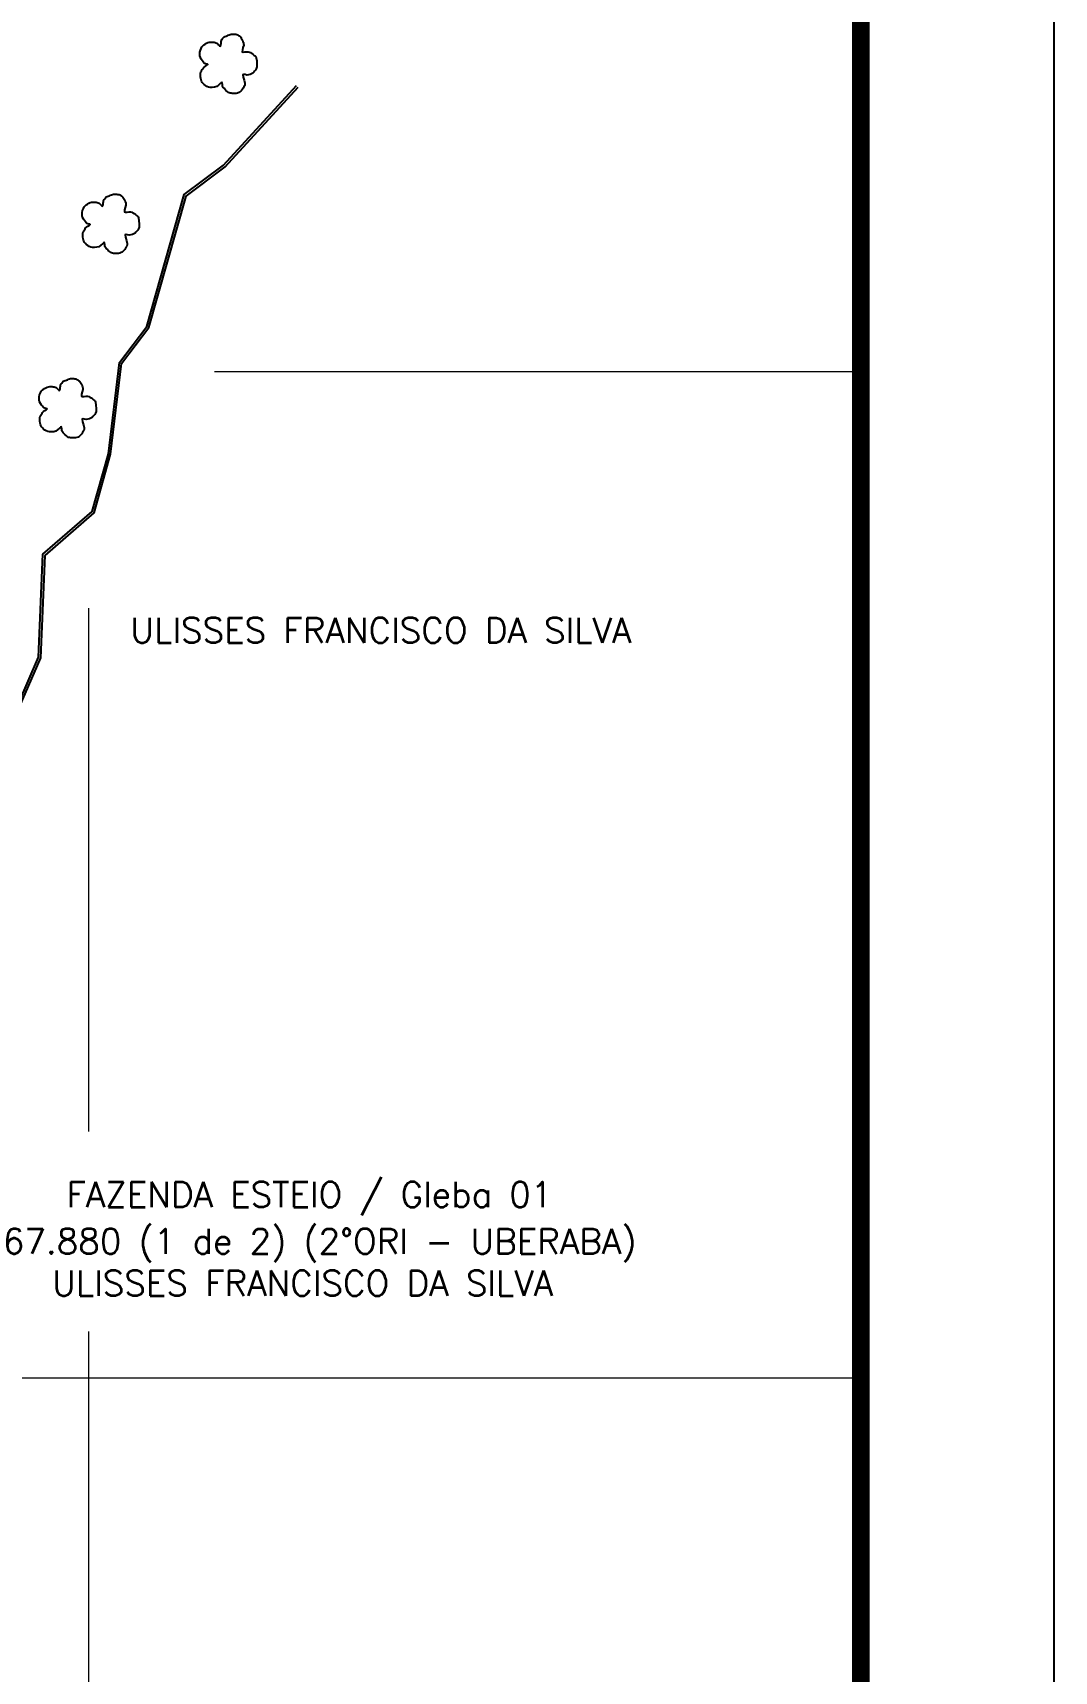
# Model space of a CAD drawing. Extents: x 736398 to 741648, y 7820208 to 7827633.
# Drawn here: x 740327 to 741648, y 7821821 to 7823938 of the extents above; entities that cross this region are included whole.
import ezdxf

# ---------------------------------------------------------------- set-up
doc = ezdxf.new("R2010")
doc.units = 0
doc.linetypes.add('CONTINUO', pattern=[0])
doc.linetypes.add('LIN0', pattern=[0])
for name, color, linetype in [('CURSOS_D_AGUA', 174, 'Continuous'), ('MARGEM', 7, 'CONTINUO'), ('MATO', 3, 'Continuous'), ('TEXTO', 7, 'Continuous')]:
    doc.layers.add(name, color=color, linetype=linetype)
doc.layers.add('MALHA', color=253, linetype='Continuous', lineweight=13)
doc.styles.add('SIMPLEX', font='simplex', dxfattribs={"height": 0.2})

# ---------------------------------------------------------------- blocks, each defined once
blk = doc.blocks.new('MATO')
at = {"layer": 'MATO', "linetype": 'LIN0', "elevation": 1413.2, "flags": 128}
blk.add_lwpolyline([(737601.87, 7822485.45), (737600.99, 7822484.68), (737600, 7822483.79), (737598.91, 7822482.97), (737597.65, 7822482.62), (737596.37, 7822482.48), (737595.15, 7822482.53), (737594.15, 7822482.75), (737593.26, 7822483.1), (737592.46, 7822483.57), (737591.73, 7822484.13), (737591.09, 7822484.76), (737590.56, 7822485.44), (737590.2, 7822486.09), (737589.94, 7822486.8), (737589.77, 7822487.59), (737589.61, 7822488.64), (737589.53, 7822489.72), (737589.56, 7822490.75), (737589.82, 7822491.51), (737590.18, 7822492.17), (737590.59, 7822492.75), (737590.89, 7822493.27), (737591.24, 7822493.76), (737591.67, 7822494.23), (737592.5, 7822494.77), (737593.28, 7822495.27), (737593.84, 7822495.7), (737593.59, 7822495.87), (737593.09, 7822496), (737592.46, 7822496.14), (737592.01, 7822496.4), (737591.57, 7822496.76), (737591.1, 7822497.26), (737590.51, 7822497.99), (737589.96, 7822498.84), (737589.5, 7822499.78), (737589.25, 7822500.74), (737589.15, 7822501.75), (737589.21, 7822502.78), (737589.5, 7822503.91), (737589.9, 7822504.98), (737590.36, 7822505.91), (737590.71, 7822506.39), (737591.11, 7822506.74), (737591.58, 7822507.03), (737592.25, 7822507.51), (737592.99, 7822507.98), (737593.79, 7822508.38), (737594.58, 7822508.57), (737595.36, 7822508.67), (737596.11, 7822508.69), (737596.78, 7822508.66), (737597.39, 7822508.57), (737597.97, 7822508.42), (737598.47, 7822508.26), (737598.95, 7822508.04), (737599.43, 7822507.75), (737600.02, 7822507.11), (737600.57, 7822506.57), (737601.04, 7822506.31), (737601.28, 7822507.05), (737601.42, 7822508.03), (737601.52, 7822509.05), (737601.63, 7822509.5), (737601.75, 7822509.84), (737601.93, 7822510.15), (737602.26, 7822510.67), (737602.66, 7822511.2), (737603.14, 7822511.67), (737603.7, 7822511.94), (737604.3, 7822512.14), (737604.92, 7822512.33), (737605.5, 7822512.61), (737606.08, 7822512.87), (737606.67, 7822513.1), (737607.32, 7822513.22), (737607.97, 7822513.28), (737608.63, 7822513.28), (737609.28, 7822513.25), (737609.9, 7822513.16), (737610.49, 7822513.02), (737611.03, 7822512.8), (737611.54, 7822512.54), (737612, 7822512.22), (737612.4, 7822511.88), (737612.78, 7822511.48), (737613.12, 7822511.01), (737613.49, 7822510.42), (737613.82, 7822509.77), (737614.1, 7822509.07), (737614.33, 7822508.45), (737614.47, 7822507.75), (737614.49, 7822506.92), (737614.09, 7822505.55), (737613.73, 7822504.2), (737613.59, 7822503.08), (737614.29, 7822502.88), (737615.24, 7822502.95), (737616.28, 7822503.12), (737617.06, 7822503.03), (737617.8, 7822502.86), (737618.51, 7822502.58), (737619.26, 7822502.08), (737619.97, 7822501.51), (737620.61, 7822500.92), (737621.1, 7822500.65), (737621.48, 7822500.26), (737621.77, 7822499.59), (737622.01, 7822497.93), (737622.12, 7822496.08), (737622.09, 7822494.3), (737621.78, 7822493.29), (737621.33, 7822492.53), (737620.79, 7822491.93), (737620.29, 7822491.32), (737619.73, 7822490.79), (737619.07, 7822490.36), (737618.21, 7822490.02), (737617.29, 7822489.77), (737616.36, 7822489.63), (737615.36, 7822489.9), (737614.53, 7822490.04), (737613.98, 7822489.84), (737614.27, 7822488.37), (737614.76, 7822486.63), (737615.25, 7822484.9), (737615.21, 7822484.02), (737615.01, 7822483.35), (737614.67, 7822482.8), (737614.25, 7822482.09), (737613.77, 7822481.41), (737613.24, 7822480.79), (737612.76, 7822480.29), (737612.24, 7822479.87), (737611.67, 7822479.54), (737610.96, 7822479.28), (737610.21, 7822479.09), (737609.44, 7822478.99), (737608.67, 7822478.97), (737607.92, 7822479.02), (737607.22, 7822479.12), (737606.64, 7822479.19), (737606.1, 7822479.33), (737605.56, 7822479.59), (737604.91, 7822480.14), (737604.27, 7822480.78), (737603.66, 7822481.46), (737603.14, 7822481.99), (737602.71, 7822482.54), (737602.36, 7822483.15), (737602.25, 7822484.07), (737602.15, 7822484.97), (737601.96, 7822485.71), (737601.96, 7822485.71)], dxfattribs=at)

msp = doc.modelspace()

# ---------------------------------------------------------------- linework, layer by layer
at = {"layer": 'CURSOS_D_AGUA'}
for points in [[(740308, 7823069), (740334.9, 7823131), (740340.3, 7823264), (740404.1, 7823319.3), (740425.1, 7823393.8), (740439.3, 7823511.6), (740474.7, 7823558.4), (740523.1, 7823728.7), (740574, 7823766.7), (740668.3, 7823869.6)], [(740310.4, 7823067), (740337.9, 7823130.3), (740343.2, 7823262.6), (740406.8, 7823317.7), (740428, 7823393.2), (740442.2, 7823510.5), (740477.4, 7823557), (740525.8, 7823726.9), (740576, 7823764.4), (740670.5, 7823867.6)]]:
    msp.add_lwpolyline(points, dxfattribs=at)
at = {"layer": 'MALHA'}
for points in [[(740562.5, 7823500), (741397.9, 7823500)], [(740400, 7822518.4), (740400, 7823194.2)], [(740400, 7821044.1), (740400, 7822259.8)], [(740247.7, 7822200), (741397.9, 7822200)]]:
    msp.add_lwpolyline(points, dxfattribs=at)
at = {"layer": 'MARGEM', "color": 174, "linetype": 'LIN0', "flags": 128}
msp.add_lwpolyline([(741647.9, 7820208.1), (741647.9, 7827633.1), (736397.9, 7827633.1), (736397.9, 7820208.1)], close=True, dxfattribs=at)
msp.add_lwpolyline([(741647.9, 7820208.1), (741647.9, 7827633.1), (736397.9, 7827633.1), (736397.9, 7820208.1)], close=True, dxfattribs=at)
at = {"layer": 'MARGEM', "color": 174, "linetype": 'LIN0', "const_width": 22.7, "flags": 128}
msp.add_lwpolyline([(741397.9, 7821044.1), (741397.9, 7827383.1), (736647.9, 7827383.1), (736647.9, 7821044.1)], close=True, dxfattribs=at)

# ---------------------------------------------------------------- block references
at = {"layer": 'MATO', "xscale": 2.239684877590782, "yscale": 2.239684877590782, "zscale": 2.239684877590782}
for p in [(-911424, -9696028.6), (-911576.2, -9696235.4), (-911631.8, -9696473.6)]:
    msp.add_blockref('MATO', p, dxfattribs=at)

# ---------------------------------------------------------------- texts
at = {"layer": 'TEXTO', "style": 'SIMPLEX'}
for s, p in [('ULISSES FRANCISCO DA SILVA', (740453.5, 7823149.6)), ('FAZENDA ESTEIO / Gleba 01', (740370.9, 7822420.6)), ('67.880 (1 de 2) (2°ORI - UBERABA)', (740288.7, 7822360.2)), ('ULISSES FRANCISCO DA SILVA', (740352.3, 7822306))]:
    msp.add_text(s, height=32.5, dxfattribs=at).set_placement(p)

doc.saveas('drawing.dxf')
